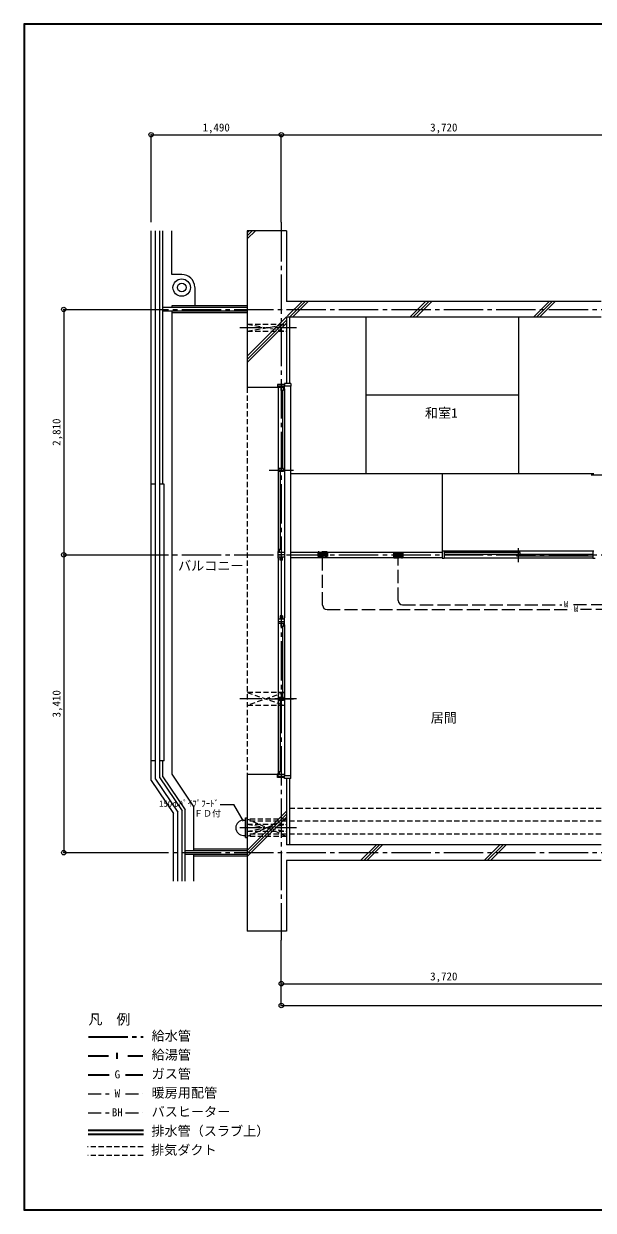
# Model space of a CAD drawing. Units: millimetres at full size, sheet at 1:50. Extents: x -9674 to 9699, y -6794 to 6791.
# Drawn here: x -9674 to -3156, y -6794 to 6791 of the extents above; entities that cross this region are included whole.
import ezdxf
from ezdxf.enums import TextEntityAlignment as Align

# ---------------------------------------------------------------- set-up
doc = ezdxf.new("R2010")
doc.units = ezdxf.units.MM
doc.header["$LTSCALE"] = 50
doc.header["$PDMODE"] = 32
doc.header["$PDSIZE"] = 50
for name, pattern in [('CHAIN1', [8, 5, -1, 1, -1]), ('CHAIN2', [12, 9, -1, 1, -1]), ('DASHED1', [1.8, 1.2, -0.6]), ('DASHED3', [4, 3, -1])]:
    doc.linetypes.add(name, pattern=pattern)
for name, color, linetype, lineweight in [('0-0_図面枠', 7, 'Continuous', 9), ('1-0_芯', 134, 'CHAIN2', 9), ('1-1_躯体', 134, 'Continuous', 9), ('1-2_間仕切', 134, 'Continuous', 9), ('1-3_建具', 134, 'Continuous', 9), ('1-4_仕上げ', 134, 'Continuous', 9), ('1-6_ﾊﾞﾙｺﾆｰ・階段', 134, 'Continuous', 9), ('1-7_その他', 134, 'DASHED1', 9), ('1-8_ハッチ', 134, 'Continuous', 9), ('1-B_寸法', 134, 'Continuous', 9), ('1-C_梁', 134, 'DASHED1', 9), ('2-0_芯', 3, 'Continuous', 35), ('2-2', 5, 'DASHED3', 25), ('2-7_その他', 2, 'Continuous', 25), ('2-9_金物', 1, 'CHAIN2', 35), ('2-A_文字', 6, 'Continuous', 35), ('2-C', 2, 'DASHED1', 25)]:
    doc.layers.add(name, color=color, linetype=linetype, lineweight=lineweight)
doc.layers.add('1-A_文字', color=134, linetype='Continuous')
doc.layers.add('2-F_補助線', color=7, linetype='Continuous')
doc.styles.add('ＭＳ ゴシック', font='')
doc.styles.get('ＭＳ ゴシック').set_extended_font_data('MS Gothic')

msp = doc.modelspace()

# ---------------------------------------------------------------- linework, layer by layer
at = {"layer": '0-0_図面枠'}
for p, q in [((-9673.92, 6791.43), (-9673.92, -6793.93)), ((-9672.16, 6789.66), (-9672.16, -6792.16)), ((9697.16, 6789.66), (-9672.16, 6789.66)), ((-9670.4, 6787.9), (-9670.4, -6790.4)), ((9695.4, 6787.9), (-9670.4, 6787.9)), ((-9668.64, -6788.64), (-9668.64, 6786.14)), ((-9668.64, 6786.14), (9693.64, 6786.14)), ((-9666.87, 6784.38), (-9666.87, -6786.88)), ((9691.87, 6784.38), (-9666.87, 6784.38)), ((-9665.11, 6782.61), (-9665.11, -6785.11)), ((9690.11, 6782.61), (-9665.11, 6782.61)), ((-9663.35, 6780.85), (-9663.35, -6783.35)), ((9688.35, 6780.85), (-9663.35, 6780.85)), ((-9672.16, -6792.16), (9697.16, -6792.16)), ((-9670.4, -6790.4), (9695.4, -6790.4)), ((9693.64, -6788.64), (-9668.64, -6788.64)), ((-9666.87, -6786.88), (9691.87, -6786.88)), ((-9665.11, -6785.11), (9690.11, -6785.11)), ((-9663.35, -6783.35), (9688.35, -6783.35)), ((-9673.92, -6793.93), (9698.92, -6793.93))]:
    msp.add_line(p, q, dxfattribs=at)
msp.add_lwpolyline([(9698.92, -6793.93), (9698.92, 6791.43), (-9673.92, 6791.43)], dxfattribs=at)
at = {"layer": '1-0_芯'}
for p, q in [((-6725.88, 4520.51), (-6725.88, -3699.49)), ((-8465.88, 3520.51), (8544.12, 3520.51)), ((-8465.88, 710.51), (3114.12, 710.51)), ((-8465.88, -2699.49), (8544.12, -2699.49))]:
    msp.add_line(p, q, dxfattribs=at)
at = {"layer": '1-1_躯体'}
for p, q in [((-6665.88, 4420.51), (-7115.88, 4420.51)), ((-7115.88, 4420.51), (-7115.88, 2625.51)), ((-6665.88, 4420.51), (-6665.88, 3610.51)), ((-3065.88, 3610.51), (-6665.88, 3610.51)), ((-3065.88, 3430.51), (-6665.88, 3430.51)), ((-6665.88, 3430.51), (-6665.88, 2670.51)), ((-6770.88, 2625.51), (-7115.88, 2625.51)), ((-6690.88, 2660.51), (-6770.88, 2660.51)), ((-6770.88, 2660.51), (-6770.88, 2625.51)), ((-6770.88, -1839.49), (-6770.88, -1804.49)), ((-6690.88, -1839.49), (-6770.88, -1839.49)), ((-6665.88, -1849.49), (-6665.88, -2609.49)), ((-3065.88, -2609.49), (-6665.88, -2609.49)), ((-3065.88, -2789.49), (-6665.88, -2789.49)), ((-6665.88, -2789.49), (-6665.88, -3599.49)), ((-6665.88, -3599.49), (-7115.88, -3599.49))]:
    msp.add_line(p, q, dxfattribs=at)
msp.add_lwpolyline([(-6770.88, -1804.49), (-7115.88, -1804.49), (-7115.88, -3599.49)], dxfattribs=at)
at = {"layer": '1-2_間仕切'}
for p, q in [((-6618.88, 740.51), (-4885.88, 740.51)), ((-6618.88, 680.51), (-4885.88, 680.51))]:
    msp.add_line(p, q, dxfattribs=at)
at = {"layer": '1-3_建具'}
for p, q in [((-6760.88, 2645.51), (-6760.88, 2610.51)), ((-6760.88, 2645.51), (-6690.88, 2645.51)), ((-6690.88, 2625.51), (-6760.88, 2625.51)), ((-6760.88, 2610.51), (-6760.88, 750.51)), ((-6725.88, 2590.51), (-6725.88, 2625.51)), ((-6701.88, 2590.51), (-6725.88, 2590.51)), ((-6713.88, 2590.51), (-6713.88, 1698.01)), ((-6701.88, 2590.51), (-6701.88, 2625.51)), ((-6690.88, 2610.51), (-6690.88, 2645.51)), ((-6690.88, 2610.51), (-6690.88, 750.51)), ((-6618.88, -1819.49), (-6618.88, 2640.51)), ((-6864.36, 1680.51), (-6587.4, 1680.51)), ((-6749.88, 1663.01), (-6749.88, 1698.01)), ((-6701.88, 1663.01), (-6749.88, 1663.01)), ((-6737.88, 1663.01), (-6737.88, 770.51)), ((-6725.88, 1663.01), (-6725.88, 1698.01)), ((-3021.71, 1623.01), (-3181.71, 1623.01)), ((-6760.88, 670.51), (-6760.88, 750.51)), ((-6690.88, 735.51), (-6760.88, 735.51)), ((-6760.88, 715.51), (-6690.88, 715.51)), ((-6690.88, 685.51), (-6760.88, 685.51)), ((-6725.88, 770.51), (-6749.88, 770.51)), ((-6749.88, 770.51), (-6749.88, 735.51)), ((-6737.88, 650.51), (-6737.88, 685.51)), ((-6725.88, 770.51), (-6725.88, 735.51)), ((-6713.88, 650.51), (-6713.88, 685.51)), ((-6690.88, 750.51), (-6690.88, 670.51)), ((-4885.88, 755.51), (-4885.88, 670.51)), ((-4860.88, 755.51), (-3160.88, 755.51)), ((-3990.88, 736.34), (-4860.88, 736.34)), ((-4860.88, 716.34), (-3990.88, 716.34)), ((-4030.88, 696.34), (-4030.88, 716.34)), ((-4030.88, 716.34), (-3160.88, 716.34)), ((-3160.88, 696.34), (-4030.88, 696.34)), ((-4010.88, 626.34), (-4010.88, 786.34)), ((-3990.88, 716.34), (-3990.88, 736.34)), ((-3160.88, 755.51), (-3160.88, 670.51)), ((-3160.88, 755.51), (-3150.88, 755.51)), ((-6760.88, 670.51), (-6760.88, -9.49)), ((-6713.88, 650.51), (-6737.88, 650.51)), ((-6725.88, 650.51), (-6725.88, 10.51)), ((-6690.88, 670.51), (-6690.88, -9.49)), ((-4885.88, 670.51), (-4860.88, 670.51)), ((-3160.88, 670.51), (-4860.88, 670.51)), ((-3160.88, 670.51), (-3135.88, 670.51)), ((-6713.88, 10.51), (-6737.88, 10.51)), ((-6737.88, 10.51), (-6737.88, -24.49)), ((-6713.88, 10.51), (-6713.88, -24.49)), ((-6760.88, -9.49), (-6760.88, -89.49)), ((-6690.88, -24.49), (-6760.88, -24.49)), ((-6760.88, -54.49), (-6690.88, -54.49)), ((-6690.88, -74.49), (-6760.88, -74.49)), ((-6760.88, -89.49), (-6760.88, -1789.49)), ((-6725.88, -109.49), (-6725.88, -74.49)), ((-6701.88, -109.49), (-6725.88, -109.49)), ((-6713.88, -109.49), (-6713.88, -921.99)), ((-6701.88, -109.49), (-6701.88, -74.49)), ((-6690.88, -89.49), (-6690.88, -9.49)), ((-6690.88, -89.49), (-6690.88, -1789.49)), ((-6864.36, -939.49), (-6587.4, -939.49)), ((-6749.88, -956.99), (-6749.88, -921.99)), ((-6725.88, -956.99), (-6725.88, -921.99)), ((-6701.88, -956.99), (-6749.88, -956.99)), ((-6737.88, -956.99), (-6737.88, -1769.49)), ((-6760.88, -1824.49), (-6760.88, -1789.49)), ((-6690.88, -1804.49), (-6760.88, -1804.49)), ((-6760.88, -1824.49), (-6690.88, -1824.49)), ((-6749.88, -1769.49), (-6725.88, -1769.49)), ((-6749.88, -1769.49), (-6749.88, -1804.49)), ((-6725.88, -1769.49), (-6725.88, -1804.49)), ((-6690.88, -1789.49), (-6690.88, -1824.49)), ((-6690.88, -1849.49), (-6690.88, -1819.49)), ((-6618.88, -1849.49), (-6690.88, -1849.49))]:
    msp.add_line(p, q, dxfattribs=at)
for points in [[(-6618.88, 2670.51), (-6618.88, 2640.51), (-6690.88, 2640.51)], [(-6618.88, 2670.51), (-6690.88, 2670.51), (-6690.88, 2640.51)], [(-6701.88, 1663.01), (-6701.88, 1698.01), (-6749.88, 1698.01)], [(-4885.88, 755.51), (-4860.88, 755.51), (-4860.88, 670.51)], [(-6701.88, -956.99), (-6701.88, -921.99), (-6749.88, -921.99)], [(-6618.88, -1849.49), (-6618.88, -1819.49), (-6690.88, -1819.49)]]:
    msp.add_lwpolyline(points, dxfattribs=at)
at = {"layer": '1-4_仕上げ'}
for p, q in [((-5758.38, 3430.51), (-5758.38, 1642.18)), ((-4013.38, 3430.51), (-4013.38, 1642.18)), ((-5758.38, 2543.84), (-4013.38, 2543.84)), ((-6618.88, 1642.18), (-3150.88, 1642.18)), ((-4885.88, 1642.18), (-4885.88, 740.51))]:
    msp.add_line(p, q, dxfattribs=at)
at = {"layer": '1-6_ﾊﾞﾙｺﾆｰ・階段'}
for p, q in [((-8215.88, -1873.49), (-8215.88, 4420.51)), ((-8165.88, -1858.13), (-8165.88, 4420.51)), ((-8115.88, -1842.78), (-8115.88, 4420.51)), ((-8080.88, 1520.51), (-8080.88, 4420.51)), ((-7980.88, 3920.51), (-7980.88, 4420.51)), ((-7865.88, 3920.51), (-7980.88, 3920.51)), ((-7715.88, 3770.51), (-7715.88, 3560.51)), ((-7115.88, 3540.51), (-8080.88, 3540.51)), ((-7115.88, 3560.51), (-7980.88, 3560.51)), ((-7980.88, 3560.51), (-7980.88, 3540.51)), ((-7115.88, 3500.51), (-8080.88, 3500.51)), ((-7980.88, 3500.51), (-7980.88, -1801.32)), ((-7115.88, 3480.51), (-7980.88, 3480.51)), ((-8165.88, 1520.51), (-8215.88, 1520.51)), ((-8065.88, 1520.51), (-8115.88, 1520.51)), ((-8065.88, -1649.49), (-8065.88, 1520.51)), ((-8165.88, -1649.49), (-8215.88, -1649.49)), ((-8065.88, -1649.49), (-8115.88, -1649.49)), ((-8080.88, -1832.03), (-8080.88, -1649.49)), ((-8215.88, -1873.49), (-7960.88, -2249.49)), ((-8165.88, -1858.13), (-7910.88, -2234.13)), ((-8115.88, -1842.78), (-7860.88, -2218.78)), ((-8080.88, -1832.03), (-7825.88, -2208.03)), ((-7980.88, -1801.32), (-7725.88, -2177.32)), ((-7960.88, -3024.7), (-7960.88, -2249.49)), ((-7910.88, -3024.7), (-7910.88, -2234.13)), ((-7860.88, -3024.7), (-7860.88, -2218.78)), ((-7825.88, -3024.7), (-7825.88, -2208.03)), ((-7725.88, -2679.49), (-7725.88, -2177.32)), ((-7115.88, -2679.49), (-7825.88, -2679.49)), ((-7115.88, -2659.49), (-7725.88, -2659.49)), ((-7115.88, -2719.49), (-7825.88, -2719.49)), ((-7725.88, -3024.7), (-7725.88, -2719.49)), ((-7115.88, -2739.49), (-7725.88, -2739.49))]:
    msp.add_line(p, q, dxfattribs=at)
for radius in [100, 50]:
    msp.add_circle((-7865.88, 3770.51), radius, dxfattribs=at)
msp.add_arc((-7865.88, 3770.51), 150, 2.22671, 90, dxfattribs=at)
at = {"layer": '1-7_その他', "linetype": 'CHAIN1'}
for p, q in [((-6550.88, 3310.51), (-7215.88, 3310.51)), ((-6550.88, -939.49), (-7215.88, -939.49)), ((-6550.88, -2414.49), (-7215.88, -2414.49))]:
    msp.add_line(p, q, dxfattribs=at)
at = {"layer": '1-7_その他'}
for p, q in [((-7115.88, 3270.51), (-6665.88, 3350.51)), ((-7115.88, 3350.51), (-6665.88, 3270.51)), ((-7115.88, 3350.51), (-6665.88, 3350.51)), ((-7115.88, 3270.51), (-6665.88, 3270.51)), ((-6690.88, -864.49), (-7115.88, -864.49)), ((-7115.88, -864.49), (-6690.88, -1014.49)), ((-6690.88, -864.49), (-7115.88, -1014.49)), ((-6690.88, -1014.49), (-7115.88, -1014.49)), ((-6665.88, -2314.49), (-7115.88, -2314.49)), ((-6665.88, -2314.49), (-7115.88, -2514.87)), ((-6665.88, -2514.49), (-7115.88, -2315.66)), ((-7115.88, -2374.49), (-6665.88, -2374.49)), ((-7115.88, -2374.49), (-6665.88, -2454.49)), ((-7115.88, -2454.49), (-6665.88, -2374.49)), ((-7115.88, -2454.49), (-6665.88, -2454.49)), ((-6665.88, -2514.49), (-7115.88, -2514.49))]:
    msp.add_line(p, q, dxfattribs=at)
at = {"layer": '1-8_ハッチ'}
for p, q in [((-7115.88, 4327.24), (-7022.61, 4420.51)), ((-7115.88, 4362.6), (-7057.96, 4420.51)), ((-7115.88, 4397.95), (-7093.32, 4420.51)), ((-6654.11, 3445.51), (-6489.11, 3610.51)), ((-6633.75, 3430.51), (-6453.75, 3610.51)), ((-6598.4, 3430.51), (-6418.4, 3610.51)), ((-5254.89, 3430.51), (-5074.89, 3610.51)), ((-5219.54, 3430.51), (-5039.54, 3610.51)), ((-5184.18, 3430.51), (-5004.18, 3610.51)), ((-3840.68, 3430.51), (-3660.68, 3610.51)), ((-3805.32, 3430.51), (-3625.32, 3610.51)), ((-3769.97, 3430.51), (-3589.97, 3610.51)), ((-7115.88, 2983.74), (-6665.88, 3433.74)), ((-7115.88, 2948.38), (-6665.88, 3398.38)), ((-6630.88, 3430.51), (-6630.88, 2670.51)), ((-7115.88, 2913.03), (-6665.88, 3363.03)), ((-6630.88, -1849.49), (-6630.88, -2609.49)), ((-7115.88, -2673.11), (-6665.88, -2223.11)), ((-7115.88, -2708.47), (-6665.88, -2258.47)), ((-7115.88, -2743.83), (-6665.88, -2293.83)), ((-5818.04, -2789.49), (-5638.04, -2609.49)), ((-5782.68, -2789.49), (-5602.68, -2609.49)), ((-5747.33, -2789.49), (-5567.33, -2609.49)), ((-4403.82, -2789.49), (-4223.82, -2609.49)), ((-4368.47, -2789.49), (-4188.47, -2609.49)), ((-4333.11, -2789.49), (-4153.11, -2609.49))]:
    msp.add_line(p, q, dxfattribs=at)
at = {"layer": '1-B_寸法'}
for p, q in [((-8215.88, 4520.51), (-8215.88, 5520.51)), ((-8215.88, 5520.51), (-6725.88, 5520.51)), ((-6725.88, 4520.51), (-6725.88, 5520.51)), ((-6725.88, 5520.51), (-3005.88, 5520.51)), ((-9215.88, 3520.51), (-9215.88, 710.51)), ((-9215.88, 3520.51), (-8465.88, 3520.51)), ((-9215.88, 710.51), (-9215.88, -2699.49)), ((-9215.88, 710.51), (-8465.88, 710.51)), ((-9215.88, -2699.49), (-8465.88, -2699.49)), ((-6725.88, -4449.49), (-6725.88, -3699.49)), ((-6725.88, -4199.49), (-3005.88, -4199.49)), ((-6725.88, -4449.49), (6774.12, -4449.49))]:
    msp.add_line(p, q, dxfattribs=at)
for p in [(-8215.88, 5520.51), (-6725.88, 5520.51), (-9215.88, 3520.51), (-9215.88, 710.51), (-9215.88, -2699.49), (-6725.88, -4199.49), (-6725.88, -4449.49)]:
    msp.add_point(p, dxfattribs=at)
at = {"layer": '1-C_梁'}
for p, q in [((-7115.88, 2625.51), (-7115.88, -1804.49)), ((-6630.88, -2189.49), (-3065.88, -2189.49))]:
    msp.add_line(p, q, dxfattribs=at)
at = {"layer": '2-0_芯'}
for p, q in [((-8938.03, -5876.3), (-8303.88, -5876.3)), ((-8938.03, -5922.12), (-8303.88, -5922.12))]:
    msp.add_line(p, q, dxfattribs=at)
at = {"layer": '2-2', "color": 4, "linetype": 'DASHED1', "lineweight": 35}
for p, q in [((-6302.82, 690.51), (-6202.82, 740.51)), ((-6302.82, 740.51), (-6202.82, 690.51)), ((-6202.82, 740.51), (-6302.82, 740.51)), ((-6302.82, 740.51), (-6302.82, 690.51)), ((-6302.82, 690.51), (-6202.82, 690.51)), ((-6202.82, 740.51), (-6202.82, 690.51)), ((-5439.97, 680.51), (-5339.97, 730.51)), ((-5439.97, 730.51), (-5339.97, 680.51)), ((-5339.97, 730.51), (-5439.97, 730.51)), ((-5439.97, 730.51), (-5439.97, 680.51)), ((-5439.97, 680.51), (-5339.97, 680.51)), ((-5339.97, 730.51), (-5339.97, 680.51))]:
    msp.add_line(p, q, dxfattribs=at)
at = {"layer": '2-2'}
for p, q in [((-6252.82, 132.87), (-6252.82, 690.51)), ((-5389.97, 187.83), (-5389.97, 680.51)), ((-5339.97, 137.83), (-3517.14, 137.83)), ((-831.65, 137.83), (-3417.14, 137.83)), ((-6202.82, 82.87), (-3402.79, 82.87)), ((-776.7, 82.87), (-3302.79, 82.87)), ((-8936.39, -5461.4), (-8694.52, -5461.4)), ((-8510.6, -5461.4), (-8310.08, -5461.4)), ((-8936.39, -5678.61), (-8694.52, -5678.61)), ((-8510.6, -5678.61), (-8310.08, -5678.61))]:
    msp.add_line(p, q, dxfattribs=at)
at = {"layer": '2-2', "color": 4, "linetype": 'Continuous', "lineweight": 35}
for p, q in [((-8936.39, -5244.2), (-8694.52, -5244.2)), ((-8510.6, -5244.2), (-8310.08, -5244.2))]:
    msp.add_line(p, q, dxfattribs=at)
at = {"layer": '2-2', "linetype": 'Continuous'}
for centre in [(-5339.97, 187.83), (-6202.82, 132.87)]:
    msp.add_arc(centre, 50, 180, 270, dxfattribs=at)
at = {"layer": '2-2', "color": 150}
for points in [[(-6302.82, 740.51), (-6202.82, 740.51), (-6302.82, 690.51), (-6202.82, 690.51)], [(-5439.97, 730.51), (-5339.97, 730.51), (-5439.97, 680.51), (-5339.97, 680.51)]]:
    msp.add_solid(points, dxfattribs=at)
at = {"layer": '2-7_その他', "color": 7, "lineweight": 9}
for p in [(-7424.5, -2147.71), (-7159.18, -2339.49)]:
    msp.add_line(p, (-7269.9, -2147.71), dxfattribs=at)
at = {"layer": '2-7_その他'}
for p, q in [((-7135.88, -2302.12), (-7115.88, -2302.12)), ((-7135.88, -2527.12), (-7135.88, -2302.12)), ((-7115.88, -2527.12), (-7115.88, -2302.12)), ((-7159.88, -2326.99), (-7135.88, -2326.99)), ((-7135.88, -2514.62), (-7135.88, -2314.62)), ((-7159.88, -2501.99), (-7135.88, -2501.99)), ((-7135.88, -2527.12), (-7115.88, -2527.12))]:
    msp.add_line(p, q, dxfattribs=at)
msp.add_arc((-7159.88, -2414.49), 87.5, 90, 270, dxfattribs=at)
at = {"layer": '2-9_金物'}
msp.add_line((-8933.22, -4809.79), (-8307.58, -4809.79), dxfattribs=at)
at = {"layer": '2-A_文字'}
for p, q in [((-8603.97, -5061.41), (-8603.97, -4992.58)), ((-8936.39, -5026.99), (-8705.48, -5026.99)), ((-8483.97, -5026.99), (-8310.08, -5026.99))]:
    msp.add_line(p, q, dxfattribs=at)
at = {"layer": '2-C'}
for p, q in [((84.12, -2339.49), (-7115.88, -2339.49)), ((84.12, -2489.49), (-7115.88, -2489.49)), ((-8307.14, -6066.41), (-8944.46, -6066.41)), ((-8307.14, -6166.41), (-8942.19, -6166.41))]:
    msp.add_line(p, q, dxfattribs=at)

# ---------------------------------------------------------------- texts
at = {"layer": '1-A_文字', "style": 'ＭＳ ゴシック'}
for s, p in [('和室1', (-5081.84, 2246.38)), ('バルコニー', (-7908.25, 497.92)), ('居間', (-5016.31, -1242.79))]:
    msp.add_text(s, height=110, dxfattribs=at).set_placement(p, align=Align.BOTTOM_LEFT)
at = {"layer": '1-B_寸法', "style": 'ＭＳ ゴシック'}
for s, p in [('1,490', (-7627.13, 5530.51)), ('3,720', (-5022.13, 5530.51)), ('3,720', (-5022.13, -4189.49))]:
    msp.add_text(s, height=91.64, dxfattribs=at).set_placement(p, align=Align.BOTTOM_LEFT)
for s, p in [('2,810', (-9225.88, 1959.26)), ('3,410', (-9225.88, -1150.74))]:
    msp.add_text(s, height=91.64, rotation=90, dxfattribs=at).set_placement(p, align=Align.BOTTOM_LEFT)
at = {"layer": '2-2', "color": 7, "style": 'ＭＳ ゴシック'}
for s, height, p in [('W', 73.31, (-3492.14, 87.83)), ('W', 73.31, (-3377.79, 32.87)), ('G', 91.64, (-8633.81, -5311.22)), ('W', 91.64, (-8633.81, -5528.43)), ('BH', 91.64, (-8665.06, -5745.63))]:
    msp.add_text(s, height=height, dxfattribs=at).set_placement(p, align=Align.BOTTOM_LEFT)
at = {"layer": '2-7_その他', "color": 7, "style": 'ＭＳ ゴシック'}
for s, p in [('150φﾊﾟｲﾌﾟﾌｰﾄﾞ', (-8125.12, -2196.65)), ('ＦＤ付', (-7725.12, -2308.66))]:
    msp.add_text(s, height=73.31, dxfattribs=at).set_placement(p, align=Align.BOTTOM_LEFT)
at = {"layer": '2-F_補助線', "style": 'ＭＳ ゴシック'}
for s, height, p in [('凡\u3000例', 117.3, (-8933.22, -4701.51)), ('給水管', 110, (-8210.36, -4884.79)), ('給湯管', 110, (-8210.36, -5101.99)), ('ガス管', 110, (-8210.36, -5319.2)), ('暖房用配管', 110, (-8210.36, -5536.4)), ('バスヒーター', 110, (-8210.36, -5753.61)), ('排水管（スラブ上）', 110, (-8213.53, -5974.21)), ('排気ダクト', 110, (-8216.69, -6191.41))]:
    msp.add_text(s, height=height, dxfattribs=at).set_placement(p, align=Align.BOTTOM_LEFT)

doc.saveas('drawing.dxf')
